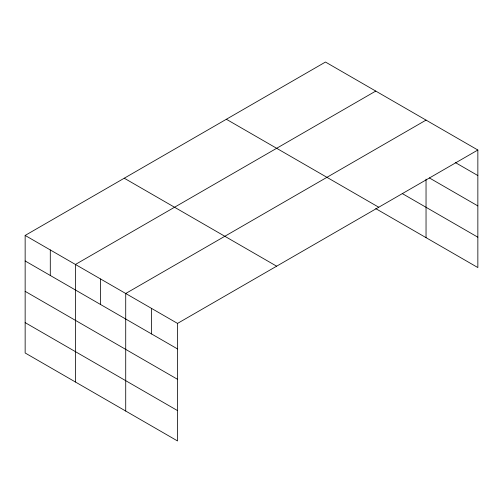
<?xml version="1.0" encoding="UTF-8"?>
<svg xmlns="http://www.w3.org/2000/svg" width="503" height="503" viewBox="0 0 503 503"><rect width="100%" height="100%" fill="white"/><g stroke="black" fill="none" stroke-linecap="round" stroke-linejoin="round"><path stroke-width="0.75" d="M25.15 235.435L177.528 323.41L177.528 440.955L25.15 352.98L25.15 235.435L325.472 62.045L477.85 150.02L477.85 267.565L375.754 208.626M375.754 91.074L75.437 264.465L75.437 382.016M426.041 120.11L125.719 293.494L125.719 411.045M177.528 323.41L477.85 150.02M455.265 162.513L477.85 175.553M429.361 177.924L477.85 205.916M402.255 193.561L477.85 237.202M226.363 119.261L378.746 207.236M124.254 178.213L276.637 266.188M25.15 260.963L177.528 348.937M25.15 291.331L177.528 379.306M25.15 322.618L177.528 410.593M426.041 179.131L426.041 237.655M151.623 308.452L151.623 333.986M100.575 278.983L100.575 304.51M50.294 249.947L50.294 275.481"/></g></svg>
